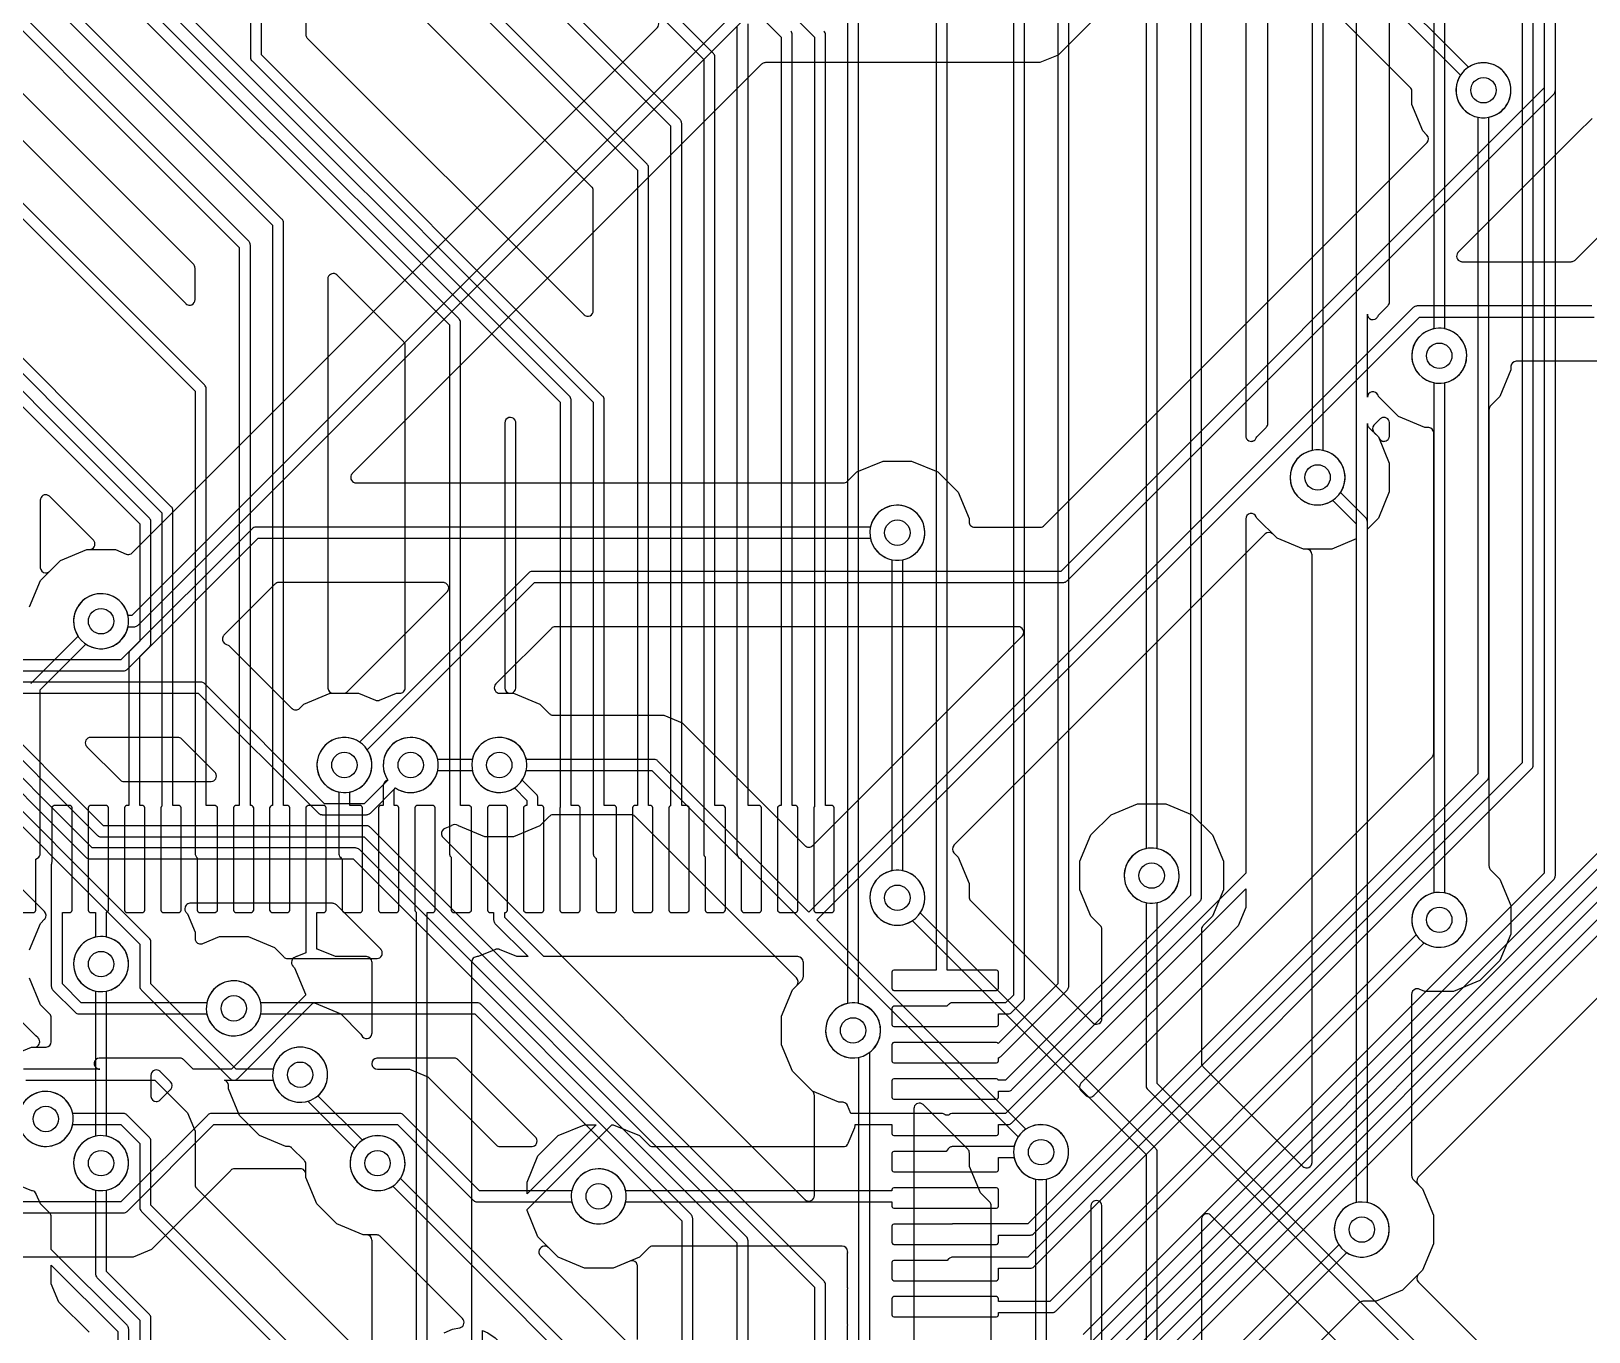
# Model space of a CAD drawing. Header units: millimetres. Extents: x 0 to 100, y 0 to 100.
# Drawn here: x 56.64 to 78.11, y 71.9 to 89.82 of the extents above; entities that cross this region are included whole.
import ezdxf

# ---------------------------------------------------------------- set-up
doc = ezdxf.new("R2010")
doc.units = ezdxf.units.MM

msp = doc.modelspace()

# ---------------------------------------------------------------- linework, layer by layer
at = {"layer": '16_copper'}
for points in [[(77.495, 95.098), (77.495, 89.033), (70.834, 82.372), (63.551, 82.372), (63.542, 82.371), (63.534, 82.37, 0.087654), (63.509, 82.36), (63.504, 82.355), (63.497, 82.35), (61.169, 80.022), (61.128, 80.045, 1), (60.792, 79.365), (60.838, 79.346, 0.09849), (60.985, 79.327), (61.034, 79.333, 0.532534), (61.276, 79.914), (63.582, 82.22), (70.866, 82.22), (70.874, 82.221), (70.883, 82.222, 0.087654), (70.907, 82.232), (70.913, 82.237), (70.92, 82.242), (77.625, 88.948), (77.631, 88.955), (77.636, 88.961, 0.087651), (77.646, 88.986), (77.647, 88.993), (77.648, 89.002), (77.648, 95.066)], [(72.499, 91.189), (70.797, 89.487), (70.545, 89.383), (66.762, 89.383), (66.754, 89.381), (66.745, 89.381, 0.087654), (66.721, 89.37), (66.715, 89.366), (66.708, 89.36), (61.069, 83.721), (61.068, 83.719), (61.065, 83.717, 0.54841), (61.103, 83.594), (61.111, 83.593), (61.118, 83.592, 0.01577), (61.123, 83.591), (67.837, 83.591), (67.846, 83.593), (67.854, 83.593, 0.087654), (67.879, 83.604), (67.884, 83.608), (67.891, 83.614), (68.02, 83.743), (68.384, 83.893), (68.776, 83.893), (69.14, 83.743), (69.417, 83.465), (69.568, 83.102), (69.568, 83.058, 0.414214), (69.644, 82.982), (70.55, 82.982), (70.559, 82.983), (70.567, 82.984, 0.087654), (70.592, 82.994), (70.597, 82.999), (70.604, 83.004), (75.877, 88.277), (75.881, 88.282, 0.392527), (75.877, 88.385), (75.82, 88.442), (75.669, 88.805), (75.669, 88.988), (75.668, 88.996), (75.668, 89.005, 0.087654), (75.657, 89.029), (75.652, 89.035), (75.647, 89.042), (73.891, 90.798)], [(35.662, 90.754), (40.964, 90.754), (51.305, 80.413), (51.312, 80.408), (51.318, 80.403, 0.087651), (51.343, 80.393), (51.35, 80.392), (51.359, 80.391), (55.899, 80.391), (57.553, 78.737), (57.56, 78.732), (57.567, 78.726, 0.087651), (57.591, 78.716), (57.599, 78.716), (57.607, 78.715), (61.233, 78.715), (67.437, 72.511), (67.437, 68.951)], [(56.619, 81.883), (56.77, 82.246), (57.048, 82.524), (57.411, 82.674), (57.804, 82.674), (57.954, 82.612), (57.955, 82.612), (57.957, 82.611, 0.218355), (58.02, 82.616), (58.029, 82.622), (58.035, 82.627, 0.007882), (58.037, 82.629), (65.27, 89.862), (65.272, 89.864), (65.274, 89.866, 0.54841), (65.237, 89.989), (65.228, 89.991), (65.221, 89.992, 0.01577), (65.216, 89.992), (46.346, 89.992)], [(66.393, 90.122), (58.033, 81.763), (57.978, 81.763), (57.966, 81.808, 1), (57.248, 81.565), (57.267, 81.519, 0.714263), (57.978, 81.61), (58.064, 81.61), (58.073, 81.611), (58.081, 81.612, 0.087654), (58.106, 81.622), (58.111, 81.627), (58.118, 81.633), (66.478, 89.992)], [(78.153, 88.613), (77.949, 88.409), (76.309, 86.769), (76.308, 86.767), (76.305, 86.765, 0.54841), (76.343, 86.642), (76.351, 86.641), (76.358, 86.64, 0.01577), (76.363, 86.639), (77.866, 86.639), (77.874, 86.641), (77.882, 86.641, 0.087654), (77.907, 86.652), (77.912, 86.656), (77.919, 86.662), (79.945, 88.687)], [(78.15, 86.03), (75.743, 86.03), (75.734, 86.029), (75.726, 86.028, 0.087654), (75.701, 86.018), (75.696, 86.013), (75.689, 86.007), (67.361, 77.679), (65.281, 79.759), (65.274, 79.764), (65.268, 79.77, 0.087651), (65.243, 79.78), (65.236, 79.78), (65.227, 79.781), (63.465, 79.781), (63.452, 79.827, 0.764884), (62.722, 79.781), (62.246, 79.781), (62.233, 79.827, 1), (61.516, 79.583), (61.534, 79.538), (61.558, 79.497), (61.233, 79.172), (60.687, 79.172), (59.033, 80.826), (59.026, 80.831), (59.019, 80.836, 0.087651), (58.995, 80.846), (58.987, 80.847), (58.979, 80.848), (53.829, 80.848)], [(70.637, 68.885), (70.637, 74), (70.683, 74.012, 1), (70.439, 74.73), (70.394, 74.711), (70.353, 74.688), (67.469, 77.572), (75.774, 85.877), (78.181, 85.877)], [(78.318, 85.268), (77.112, 85.268), (77.106, 85.267, 0.353397), (77.036, 85.202), (77.036, 85.197), (77.036, 85.197), (77.036, 85.197), (77.035, 85.192), (77.035, 85.148), (76.885, 84.784), (76.756, 84.655), (76.751, 84.648), (76.745, 84.642, 0.087651), (76.735, 84.617), (76.735, 84.61), (76.733, 84.601), (76.733, 78.314), (76.735, 78.306), (76.735, 78.297, 0.087654), (76.746, 78.273), (76.75, 78.267), (76.756, 78.26), (76.885, 78.131), (77.035, 77.768), (77.035, 77.375), (76.885, 77.012), (76.607, 76.734), (76.244, 76.584), (75.851, 76.584), (75.772, 76.617), (75.763, 76.619), (75.753, 76.622, 0.38347), (75.669, 76.565), (75.668, 76.557), (75.667, 76.546), (75.667, 74.047), (75.668, 74.039), (75.668, 74.03, 0.087654), (75.679, 74.006), (75.684, 74), (75.689, 73.993), (75.818, 73.864), (75.969, 73.501), (75.969, 73.108), (75.818, 72.745), (75.761, 72.688), (75.757, 72.683, 0.39257), (75.761, 72.58), (79.97, 68.371)], [(53.95, 81.001), (57.912, 81.001), (57.92, 81.002), (57.929, 81.002, 0.087654), (57.953, 81.013), (57.959, 81.018), (57.966, 81.023), (59.772, 82.829), (68.209, 82.829), (68.221, 82.784, 1), (68.939, 83.027), (68.92, 83.073, 0.714263), (68.209, 82.982), (59.741, 82.982), (59.732, 82.981), (59.724, 82.98, 0.087654), (59.699, 82.97), (59.694, 82.965), (59.687, 82.959), (57.88, 81.153), (53.981, 81.153)], [(53.797, 80.696), (58.947, 80.696), (60.601, 79.042), (60.608, 79.037), (60.615, 79.031, 0.087651), (60.639, 79.021), (60.647, 79.021), (60.655, 79.019), (61.265, 79.019), (61.273, 79.021), (61.282, 79.021, 0.087654), (61.306, 79.032), (61.312, 79.036), (61.319, 79.042), (61.666, 79.389), (61.707, 79.365, 0.491232), (62.246, 79.629), (62.722, 79.629), (62.735, 79.583, 0.764884), (63.465, 79.629), (65.196, 79.629), (70.245, 74.58), (70.221, 74.539, 0.491232), (70.485, 74), (70.485, 68.916)], [(67.589, 68.951), (67.589, 72.542), (67.588, 72.551), (67.588, 72.559, 0.087654), (67.577, 72.584), (67.572, 72.589), (67.567, 72.596), (61.319, 78.845), (61.312, 78.85), (61.305, 78.855, 0.087651), (61.281, 78.865), (61.273, 78.866), (61.265, 78.867), (57.639, 78.867), (55.985, 80.521)], [(55.747, 80.086), (57.401, 78.432), (57.408, 78.427), (57.414, 78.422, 0.087651), (57.439, 78.412), (57.446, 78.411), (57.455, 78.41), (61.081, 78.41), (66.37, 73.12), (66.37, 67.58)], [(66.523, 67.58), (66.523, 73.152), (66.521, 73.16), (66.521, 73.169, 0.087654), (66.51, 73.193), (66.506, 73.199), (66.5, 73.206), (61.166, 78.54), (61.159, 78.545), (61.153, 78.55, 0.087651), (61.128, 78.56), (61.121, 78.561), (61.112, 78.562), (57.486, 78.562), (55.832, 80.216)], [(55.594, 79.781), (58.141, 77.235), (58.141, 76.657), (58.142, 76.649), (58.142, 76.64, 0.087654), (58.153, 76.616), (58.158, 76.61), (58.163, 76.603), (59.382, 75.384), (59.389, 75.379), (59.395, 75.374, 0.087651), (59.42, 75.364), (59.427, 75.363), (59.436, 75.362), (59.979, 75.362), (59.992, 75.316, 0.339454), (60.375, 75.06), (60.424, 75.066, 1), (60.276, 75.81), (60.229, 75.797, 0.2663), (59.979, 75.514), (59.468, 75.514), (58.293, 76.689), (58.293, 77.267), (58.292, 77.275), (58.291, 77.284, 0.087654), (58.281, 77.308), (58.276, 77.314), (58.271, 77.321), (55.68, 79.911)], [(56.619, 77.158), (56.77, 77.522), (56.827, 77.579), (56.831, 77.583, 0.39257), (56.827, 77.687), (55.364, 79.149)], [(56.286, 75.666), (56.649, 75.816), (56.845, 75.816), (56.851, 75.817, 0.392588), (56.921, 75.892), (56.921, 76.219), (56.92, 76.228), (56.92, 76.236, 0.087654), (56.909, 76.261), (56.904, 76.266), (56.899, 76.273), (56.77, 76.402), (56.619, 76.766)], [(68.199, 68.275), (68.199, 75.746), (68.22, 75.763, 1), (67.721, 76.333), (67.685, 76.297, 0.716589), (68.044, 75.676), (68.047, 75.676), (68.047, 68.307)], [(69.875, 69.2), (69.875, 73.628), (69.874, 73.637), (69.874, 73.645, 0.087654), (69.863, 73.67), (69.858, 73.675), (69.853, 73.682), (69.724, 73.812), (69.573, 74.175), (69.573, 74.358), (69.572, 74.366), (69.572, 74.374, 0.087654), (69.561, 74.399), (69.556, 74.404), (69.551, 74.411), (68.939, 75.024), (68.936, 75.026), (68.935, 75.028, 0.54841), (68.811, 74.991), (68.81, 74.982), (68.809, 74.975, 0.01577), (68.809, 74.97), (68.809, 68.286)], [(53.676, 73.533), (57.912, 73.533), (57.92, 73.534), (57.929, 73.535, 0.087654), (57.953, 73.545), (57.959, 73.55), (57.966, 73.555), (59.163, 74.752), (61.69, 74.752), (62.735, 73.708), (62.742, 73.703), (62.748, 73.697, 0.087651), (62.773, 73.687), (62.78, 73.687), (62.789, 73.685), (64.094, 73.685), (64.106, 73.64, 1), (64.824, 73.883), (64.805, 73.929, 0.714263), (64.094, 73.838), (62.82, 73.838), (61.776, 74.882), (61.769, 74.887), (61.763, 74.893, 0.087651), (61.738, 74.903), (61.731, 74.903), (61.722, 74.905), (59.131, 74.905), (59.123, 74.903), (59.114, 74.903, 0.087654), (59.09, 74.892), (59.084, 74.888), (59.077, 74.882), (57.88, 73.685), (53.645, 73.685)], [(65.433, 70.31), (61.734, 74.01), (61.757, 74.051, 1), (61.077, 74.386), (61.058, 74.341, 0.714262), (61.626, 73.902), (65.303, 70.225)], [(62.337, 71.883), (62.452, 71.931), (62.548, 71.95), (62.554, 71.952), (62.56, 71.954, 0.544696), (62.587, 72.079), (61.457, 73.209), (61.451, 73.214), (61.444, 73.219, 0.087651), (61.42, 73.229), (61.412, 73.23), (61.404, 73.231), (61.221, 73.231), (60.858, 73.381), (60.58, 73.659), (60.429, 74.022), (60.429, 74.066, 0.414214), (60.353, 74.143), (59.447, 74.143), (59.438, 74.141), (59.43, 74.141, 0.087654), (59.406, 74.13), (59.4, 74.126), (59.393, 74.12), (58.3, 73.028), (58.048, 72.923), (56.233, 72.923)], [(71.399, 68.104), (71.399, 73.628), (71.399, 73.631), (71.399, 73.634, 0.548379), (71.286, 73.695), (71.279, 73.69), (71.273, 73.686, 0.015772), (71.269, 73.682), (71.269, 73.682, 0.144304), (71.249, 73.645), (71.248, 73.637), (71.247, 73.628), (71.247, 68.748)], [(64.999, 71.791), (64.999, 72.799), (64.997, 72.809), (64.996, 72.819, 0.383484), (64.911, 72.875), (64.904, 72.872), (64.893, 72.87), (64.662, 72.774), (64.269, 72.774), (63.906, 72.924), (63.776, 73.053), (63.77, 73.059), (63.763, 73.064, 0.087651), (63.739, 73.074), (63.731, 73.075, 0.594928), (63.648, 72.962), (63.653, 72.955), (63.657, 72.949, 0.014521), (63.66, 72.946), (64.869, 71.737)]]:
    msp.add_lwpolyline(points, format="xyb", dxfattribs=at)
for points in [[(76.731, 88.63, 1), (76.583, 89.373), (76.535, 89.36, 0.063998), (76.449, 89.318), (74.095, 91.672), (74.295, 91.871), (74.295, 92.496), (73.853, 92.938), (73.228, 92.938), (72.787, 92.496), (72.787, 91.871), (73.228, 91.43), (73.853, 91.43), (73.987, 91.564), (76.341, 89.21), (76.317, 89.169, 0.577348), (76.682, 88.623)], [(76.122, 77.2, 0.818106), (76.124, 77.943), (76.124, 84.973), (76.169, 84.985, 1), (75.926, 85.703), (75.88, 85.684, 0.714263), (75.971, 84.973), (75.971, 77.943), (75.926, 77.93, 0.876976), (76.072, 77.193)], [(75.29, 84.165), (75.297, 84.165, 0.246274), (75.354, 84.207), (75.356, 84.213), (75.359, 84.22, 0.051992), (75.362, 84.24), (75.362, 84.419), (75.361, 84.422), (75.362, 84.424, 0.54841), (75.248, 84.485), (75.241, 84.48), (75.235, 84.476, 0.015772), (75.232, 84.473), (75.151, 84.392), (75.148, 84.388, 0.392527), (75.151, 84.284), (75.209, 84.227), (75.215, 84.211, 0.147983), (75.254, 84.171), (75.258, 84.17), (75.262, 84.168, 0.071782), (75.283, 84.164)], [(75.055, 72.933, 0.818106), (75.057, 73.676), (75.057, 83.058), (75.056, 83.066), (75.055, 83.075, 0.087654), (75.045, 83.099), (75.04, 83.105), (75.035, 83.112), (74.688, 83.459), (74.711, 83.5, 1), (74.031, 83.835), (74.012, 83.789, 0.714262), (74.58, 83.351), (74.905, 83.026), (74.905, 73.676), (74.859, 73.663, 0.876976), (75.006, 72.926)], [(74.227, 74.154), (74.23, 74.154, 0.294754), (74.292, 74.209), (74.293, 74.218), (74.295, 74.225, 0.01577), (74.295, 74.23), (74.295, 82.604), (74.294, 82.609, 0.353397), (74.229, 82.679), (74.224, 82.679), (74.219, 82.68), (74.175, 82.68), (73.812, 82.83), (73.754, 82.888), (73.75, 82.891, 0.39257), (73.647, 82.888), (69.36, 78.601), (69.357, 78.596, 0.392527), (69.36, 78.493), (69.417, 78.436), (69.568, 78.073), (69.568, 77.89), (69.569, 77.882), (69.57, 77.873, 0.087654), (69.58, 77.849), (69.585, 77.843), (69.59, 77.836), (71.269, 76.157), (71.272, 76.155), (71.273, 76.153, 0.54841), (71.397, 76.19), (71.398, 76.199), (71.399, 76.206, 0.01577), (71.399, 76.211), (71.399, 77.438), (71.398, 77.447), (71.398, 77.455, 0.087654), (71.387, 77.48), (71.382, 77.485), (71.377, 77.492), (71.248, 77.622), (71.097, 77.985), (71.097, 78.378), (71.248, 78.741), (71.526, 79.019), (71.889, 79.169), (72.282, 79.169), (72.645, 79.019), (72.923, 78.741), (73.073, 78.378), (73.073, 77.985), (72.923, 77.622), (72.793, 77.492), (72.788, 77.486), (72.783, 77.479, 0.087651), (72.773, 77.455), (72.772, 77.447), (72.771, 77.438), (72.771, 75.601), (72.772, 75.593), (72.773, 75.584, 0.087654), (72.783, 75.56), (72.788, 75.554), (72.793, 75.547), (74.165, 74.176), (74.167, 74.174), (74.169, 74.172, 0.198911), (74.224, 74.154)], [(60.29, 80.464, 0.197377), (60.343, 80.485), (60.4, 80.543), (60.764, 80.693), (60.946, 80.693), (60.955, 80.694), (60.963, 80.695, 0.087654), (60.988, 80.705), (60.993, 80.71), (61, 80.715), (62.375, 82.09), (62.376, 82.092), (62.379, 82.094, 0.54841), (62.341, 82.217), (62.333, 82.218), (62.326, 82.22, 0.01577), (62.321, 82.22), (60.056, 82.22), (60.048, 82.219), (60.04, 82.218, 0.087654), (60.015, 82.208), (60.01, 82.203), (60.003, 82.197), (59.3, 81.495), (59.294, 81.487), (59.288, 81.48, 0.383473), (59.309, 81.38), (59.316, 81.376), (59.325, 81.371), (59.367, 81.353), (60.235, 80.485), (60.24, 80.482, 0.16336), (60.284, 80.463)], [(67.361, 78.574, 0.197431), (67.415, 78.595), (70.299, 81.48), (70.301, 81.482), (70.303, 81.484, 0.54841), (70.266, 81.607), (70.258, 81.609), (70.25, 81.61, 0.01577), (70.246, 81.61), (63.866, 81.61), (63.858, 81.609), (63.85, 81.608, 0.087654), (63.825, 81.598), (63.82, 81.593), (63.813, 81.588), (63.048, 80.823), (63.046, 80.821), (63.044, 80.819, 0.54841), (63.081, 80.696), (63.09, 80.695), (63.097, 80.693, 0.01577), (63.102, 80.693), (63.29, 80.693), (63.653, 80.543), (63.782, 80.413), (63.789, 80.408), (63.796, 80.403, 0.087651), (63.82, 80.393), (63.828, 80.392), (63.836, 80.391), (65.364, 80.391), (65.616, 80.287), (65.819, 80.083), (67.307, 78.595), (67.311, 78.592, 0.163397), (67.356, 78.573)], [(59.123, 79.477), (59.126, 79.477, 0.54841), (59.187, 79.59), (59.182, 79.597), (59.178, 79.603, 0.015772), (59.174, 79.607), (58.717, 80.064), (58.71, 80.069), (58.704, 80.074, 0.087651), (58.679, 80.084), (58.672, 80.085), (58.663, 80.086), (57.466, 80.086), (57.463, 80.086), (57.46, 80.086, 0.54841), (57.399, 79.973), (57.404, 79.966), (57.408, 79.96, 0.015772), (57.412, 79.956), (57.869, 79.499), (57.876, 79.494), (57.882, 79.488, 0.087651), (57.907, 79.478), (57.914, 79.478), (57.923, 79.477), (59.12, 79.477)], [(67.369, 73.697), (67.372, 73.697, 0.294754), (67.434, 73.752), (67.435, 73.76), (67.437, 73.768, 0.01577), (67.437, 73.772), (67.437, 75.152), (67.436, 75.161), (67.435, 75.169, 0.087654), (67.425, 75.194), (67.42, 75.199), (67.415, 75.206), (67.133, 75.488), (66.983, 75.851), (66.983, 76.244), (67.133, 76.607), (67.19, 76.664), (67.194, 76.669, 0.39257), (67.19, 76.772), (66.983, 76.979), (64.965, 78.997), (64.959, 79.002), (64.952, 79.008, 0.087651), (64.928, 79.018), (64.92, 79.018), (64.912, 79.019), (63.836, 79.019), (63.828, 79.018), (63.819, 79.018, 0.087654), (63.795, 79.007), (63.789, 79.002), (63.782, 78.997), (63.653, 78.868), (63.29, 78.717), (62.897, 78.717), (62.532, 78.869), (62.529, 78.871, 0.303025), (62.438, 78.871), (62.436, 78.869), (62.344, 78.831), (62.336, 78.826), (62.327, 78.821, 0.383466), (62.308, 78.721), (62.313, 78.715), (62.319, 78.706), (67.307, 73.719), (67.309, 73.717), (67.311, 73.715, 0.198911), (67.366, 73.696)], [(80.084, 66.989, 1), (79.936, 67.733), (79.888, 67.72, 0.063998), (79.801, 67.677), (72.161, 75.317), (72.161, 77.81), (72.207, 77.822, 1), (71.963, 78.54), (71.918, 78.521, 0.714263), (72.009, 77.81), (72.009, 75.286), (72.01, 75.277), (72.011, 75.269, 0.087654), (72.021, 75.244), (72.026, 75.239), (72.031, 75.232), (79.694, 67.569), (79.67, 67.528, 0.577348), (80.035, 66.983)], [(72.159, 66.989, 0.818106), (72.161, 67.732), (72.161, 74.371), (72.16, 74.38), (72.16, 74.388, 0.087654), (72.149, 74.413), (72.144, 74.418), (72.139, 74.425), (68.896, 77.668), (68.92, 77.709, 1), (68.24, 78.044), (68.221, 77.998, 0.714262), (68.789, 77.56), (72.009, 74.34), (72.009, 67.732), (71.963, 67.72, 0.876976), (72.11, 66.983)], [(61.409, 77.039), (61.412, 77.038, 0.54841), (61.473, 77.152), (61.468, 77.159), (61.464, 77.165, 0.015772), (61.46, 77.168), (60.851, 77.778), (60.844, 77.783), (60.837, 77.788, 0.087651), (60.813, 77.798), (60.805, 77.799), (60.797, 77.8), (58.837, 77.8), (58.834, 77.8), (58.832, 77.8, 0.436195), (58.762, 77.713), (58.763, 77.71), (58.763, 77.707, 0.053167), (58.771, 77.687), (58.776, 77.68), (58.78, 77.674, 0.012766), (58.783, 77.67), (58.798, 77.655), (58.903, 77.403), (58.903, 77.315), (58.904, 77.305), (58.905, 77.295, 0.383484), (58.99, 77.239), (58.998, 77.242), (59.008, 77.244), (59.24, 77.34), (59.632, 77.34), (59.996, 77.19), (60.125, 77.061), (60.132, 77.055), (60.138, 77.05, 0.087651), (60.163, 77.04), (60.17, 77.039), (60.179, 77.038), (61.406, 77.038)], [(57.681, 73.847, 0.818106), (57.683, 74.59), (57.683, 76.591), (57.729, 76.603, 1), (57.485, 77.321), (57.44, 77.302, 0.714263), (57.531, 76.591), (57.531, 74.59), (57.485, 74.578, 0.876976), (57.632, 73.841)], [(65.758, 61.35, 0.818106), (65.761, 62.093), (65.761, 73.457), (65.759, 73.465), (65.759, 73.474, 0.087654), (65.748, 73.498), (65.744, 73.504), (65.738, 73.511), (62.843, 76.406), (62.836, 76.411), (62.829, 76.417, 0.087651), (62.805, 76.427), (62.797, 76.427), (62.789, 76.429), (59.807, 76.429), (59.795, 76.474, 1), (59.077, 76.231), (59.096, 76.185, 0.714263), (59.807, 76.276), (62.757, 76.276), (65.608, 73.425), (65.608, 62.093), (65.563, 62.081, 0.876976), (65.709, 61.344)], [(63.543, 74.448), (63.546, 74.448, 0.54841), (63.606, 74.561), (63.601, 74.568), (63.597, 74.574, 0.015772), (63.594, 74.577), (62.527, 75.644), (62.52, 75.649), (62.514, 75.655, 0.087651), (62.489, 75.665), (62.482, 75.665), (62.473, 75.667), (61.414, 75.667), (61.409, 75.666, 0.392577), (61.338, 75.59), (61.338, 75.59, 0.037269), (61.339, 75.579), (61.339, 75.579, 0.371202), (61.414, 75.514), (61.858, 75.514), (62.11, 75.41), (63.051, 74.47), (63.057, 74.465), (63.064, 74.459, 0.087651), (63.088, 74.449), (63.096, 74.449), (63.104, 74.447), (63.54, 74.447)], [(58.372, 75.069), (58.381, 75.069, 0.090532), (58.406, 75.078), (58.413, 75.083), (58.42, 75.087, 0.015772), (58.423, 75.09), (58.565, 75.232), (58.568, 75.236, 0.39257), (58.565, 75.339), (58.423, 75.481), (58.421, 75.483), (58.419, 75.485, 0.54841), (58.296, 75.448), (58.295, 75.439), (58.293, 75.432, 0.015781), (58.293, 75.427), (58.293, 75.144), (58.293, 75.141), (58.293, 75.138, 0.374468), (58.364, 75.068)], [(49.756, 74.457, 0.301666), (50.054, 74.752), (56.474, 74.752), (56.486, 74.707, 1), (57.204, 74.95), (57.185, 74.996, 0.714263), (56.474, 74.905), (50.054, 74.905), (50.041, 74.95, 1), (49.324, 74.707), (49.342, 74.661, 0.303347), (49.707, 74.45)], [(78.783, 67.437), (78.786, 67.437, 0.54841), (78.846, 67.55), (78.841, 67.557), (78.837, 67.564, 0.015772), (78.834, 67.567), (72.901, 73.5), (72.899, 73.502), (72.897, 73.504, 0.54841), (72.774, 73.467), (72.773, 73.458), (72.771, 73.451, 0.01577), (72.771, 73.446), (72.771, 68.104), (72.772, 68.095), (72.773, 68.087, 0.087654), (72.783, 68.062), (72.788, 68.057), (72.793, 68.05), (72.923, 67.92), (73.073, 67.557), (73.073, 67.513, 0.414214), (73.149, 67.437), (78.78, 67.437)]]:
    msp.add_lwpolyline(points, format="xyb", close=True, dxfattribs=at)
at = {"layer": '1_copper'}
for points in [[(52.762, 95.631), (71.444, 95.631), (72.009, 95.066), (72.009, 78.552), (71.963, 78.54, 1), (72.207, 77.822), (72.253, 77.841, 0.714263), (72.161, 78.552), (72.161, 95.098), (72.16, 95.106), (72.16, 95.114, 0.087654), (72.149, 95.139), (72.144, 95.145), (72.139, 95.151), (71.529, 95.761), (71.523, 95.766), (71.516, 95.772, 0.087651), (71.492, 95.782), (71.484, 95.782), (71.476, 95.783), (52.73, 95.783)], [(78.308, 95.478), (77.867, 95.036), (77.867, 94.411), (78.008, 94.27), (77.518, 93.78), (77.513, 93.773), (77.507, 93.767, 0.087651), (77.497, 93.742), (77.497, 93.735), (77.495, 93.726), (77.495, 78.213), (71.139, 71.857)], [(74.905, 95.098), (74.905, 82.819), (74.568, 82.68), (74.175, 82.68), (73.812, 82.83), (73.534, 83.108), (73.527, 83.124, 0.820701), (73.381, 83.095), (73.381, 78.213), (70.072, 74.905), (69.342, 74.905), (69.336, 74.904), (69.33, 74.904, 0.122767), (69.297, 74.889), (69.292, 74.886), (69.285, 74.88), (69.245, 74.88), (69.244, 74.881), (69.242, 74.883, 0.144305), (69.204, 74.903), (69.197, 74.904), (69.19, 74.905), (67.938, 74.905), (67.893, 75.013), (67.892, 75.014), (67.892, 75.016, 0.21835), (67.843, 75.057), (67.833, 75.058), (67.825, 75.06), (67.824, 75.06), (67.823, 75.06), (67.774, 75.06), (67.411, 75.21), (67.133, 75.488), (66.983, 75.851), (66.983, 76.244), (67.133, 76.607), (67.262, 76.736), (67.267, 76.743), (67.273, 76.75, 0.087651), (67.283, 76.774), (67.283, 76.782), (67.285, 76.79), (67.285, 76.989), (67.284, 76.995, 0.392588), (67.208, 77.065), (66.829, 77.065), (66.828, 77.066), (66.82, 77.065), (66.819, 77.065), (66.818, 77.065), (66.817, 77.065), (66.811, 77.066), (66.81, 77.065), (66.329, 77.065), (66.328, 77.066), (66.32, 77.065), (66.319, 77.065), (66.318, 77.065), (66.317, 77.065), (66.311, 77.066), (66.31, 77.065), (65.829, 77.065), (65.828, 77.066), (65.82, 77.065), (65.819, 77.065), (65.818, 77.065), (65.817, 77.065), (65.811, 77.066), (65.81, 77.065), (65.329, 77.065), (65.328, 77.066), (65.32, 77.065), (65.319, 77.065), (65.318, 77.065), (65.317, 77.065), (65.311, 77.066), (65.31, 77.065), (64.829, 77.065), (64.828, 77.066), (64.82, 77.065), (64.819, 77.065), (64.818, 77.065), (64.817, 77.065), (64.811, 77.066), (64.81, 77.065), (64.329, 77.065), (64.328, 77.066), (64.32, 77.065), (64.319, 77.065), (64.318, 77.065), (64.317, 77.065), (64.311, 77.066), (64.31, 77.065), (63.829, 77.065), (63.828, 77.066), (63.82, 77.065), (63.819, 77.065), (63.818, 77.065), (63.817, 77.065), (63.811, 77.066), (63.81, 77.065), (63.708, 77.065), (63.17, 77.603), (63.17, 77.675), (63.182, 77.675), (63.195, 77.68), (63.205, 77.69), (63.21, 77.703), (63.21, 79.117), (63.205, 79.13), (63.195, 79.14), (63.182, 79.145), (62.958, 79.145), (62.945, 79.14), (62.935, 79.13), (62.93, 79.117), (62.93, 77.703), (62.935, 77.69), (62.945, 77.68), (62.958, 77.675), (63.017, 77.675), (63.017, 77.572), (63.019, 77.563), (63.019, 77.555, 0.087654), (63.03, 77.53), (63.034, 77.525), (63.04, 77.518), (63.492, 77.065), (63.337, 77.065), (63.099, 77.164), (63.091, 77.166), (63.083, 77.169, 0.087652), (63.056, 77.168), (63.049, 77.166), (63.041, 77.164), (62.803, 77.065), (62.789, 77.065, 0.414214), (62.713, 76.989), (62.713, 72.015), (62.713, 72.015), (62.713, 71.694)], [(71.225, 71.727), (77.625, 78.127), (77.631, 78.134), (77.636, 78.141, 0.087651), (77.646, 78.165), (77.647, 78.173), (77.648, 78.181), (77.648, 93.694), (78.116, 94.162)], [(59.665, 93.574), (59.665, 89.459), (59.666, 89.45), (59.666, 89.442, 0.087654), (59.677, 89.417), (59.682, 89.412), (59.687, 89.405), (64.389, 84.703), (64.389, 78.486), (64.39, 78.482), (64.389, 78.479, 0.144308), (64.405, 78.439), (64.411, 78.433), (64.415, 78.428, 0.02087), (64.42, 78.424), (64.43, 78.417), (64.43, 77.703), (64.435, 77.69), (64.445, 77.68), (64.458, 77.675), (64.682, 77.675), (64.695, 77.68), (64.705, 77.69), (64.71, 77.703), (64.71, 79.117), (64.705, 79.13), (64.695, 79.14), (64.682, 79.145), (64.541, 79.145), (64.541, 84.734), (64.54, 84.743), (64.54, 84.751, 0.087654), (64.529, 84.776), (64.524, 84.781), (64.519, 84.788), (59.817, 89.49), (59.817, 93.542)], [(77.191, 93.542), (77.191, 79.737), (70.377, 72.923), (69.342, 72.923), (69.333, 72.922), (69.323, 72.921, 0.0814), (69.301, 72.911), (69.295, 72.906), (69.287, 72.9), (69.268, 72.88), (68.533, 72.88), (68.52, 72.875), (68.51, 72.865), (68.505, 72.852), (68.505, 72.628), (68.51, 72.615), (68.52, 72.605), (68.533, 72.6), (69.947, 72.6), (69.96, 72.605), (69.97, 72.615), (69.975, 72.628), (69.975, 72.771), (70.409, 72.771), (70.417, 72.772), (70.426, 72.773, 0.087654), (70.45, 72.783), (70.456, 72.788), (70.463, 72.793), (77.321, 79.651), (77.326, 79.658), (77.331, 79.665, 0.087651), (77.341, 79.689), (77.342, 79.697), (77.343, 79.705), (77.343, 93.574)], [(54.658, 91.691), (59.512, 86.836), (59.512, 79.145), (59.458, 79.145), (59.445, 79.14), (59.435, 79.13), (59.43, 79.117), (59.43, 77.703), (59.435, 77.69), (59.445, 77.68), (59.458, 77.675), (59.682, 77.675), (59.695, 77.68), (59.705, 77.69), (59.71, 77.703), (59.71, 79.117), (59.705, 79.13), (59.695, 79.14), (59.682, 79.145), (59.665, 79.145), (59.665, 86.868), (59.663, 86.876), (59.663, 86.885, 0.087654), (59.652, 86.909), (59.648, 86.915), (59.642, 86.922), (54.788, 91.776)], [(61.313, 91.589), (64.999, 87.903), (64.999, 79.145), (64.958, 79.145), (64.945, 79.14), (64.935, 79.13), (64.93, 79.117), (64.93, 77.703), (64.935, 77.69), (64.945, 77.68), (64.958, 77.675), (65.182, 77.675), (65.195, 77.68), (65.205, 77.69), (65.21, 77.703), (65.21, 79.117), (65.205, 79.13), (65.195, 79.14), (65.182, 79.145), (65.151, 79.145), (65.151, 87.935), (65.15, 87.943), (65.149, 87.952, 0.087654), (65.139, 87.976), (65.134, 87.982), (65.129, 87.989), (61.42, 91.697)], [(62.278, 91.691), (65.456, 88.513), (65.456, 79.144), (65.445, 79.14), (65.435, 79.13), (65.43, 79.117), (65.43, 77.703), (65.435, 77.69), (65.445, 77.68), (65.458, 77.675), (65.682, 77.675), (65.695, 77.68), (65.705, 77.69), (65.71, 77.703), (65.71, 79.117), (65.705, 79.13), (65.695, 79.14), (65.682, 79.145), (65.608, 79.145), (65.608, 88.544), (65.607, 88.553), (65.606, 88.561, 0.087654), (65.596, 88.586), (65.591, 88.591), (65.586, 88.598), (62.408, 91.776)], [(63.802, 91.538), (65.913, 89.427), (65.913, 78.486), (65.914, 78.476), (65.915, 78.467, 0.079951), (65.925, 78.445), (65.93, 78.439), (65.93, 77.703), (65.935, 77.69), (65.945, 77.68), (65.958, 77.675), (66.182, 77.675), (66.195, 77.68), (66.205, 77.69), (66.21, 77.703), (66.21, 79.117), (66.205, 79.13), (66.195, 79.14), (66.182, 79.145), (66.065, 79.145), (66.065, 89.459), (66.064, 89.467), (66.064, 89.476, 0.087654), (66.053, 89.5), (66.048, 89.506), (66.043, 89.513), (63.91, 91.646)], [(72.619, 91.561), (72.619, 77.908), (70.072, 75.362), (69.971, 75.362), (69.97, 75.365), (69.96, 75.375), (69.947, 75.38), (68.533, 75.38), (68.52, 75.375), (68.51, 75.365), (68.505, 75.352), (68.505, 75.128), (68.51, 75.115), (68.52, 75.105), (68.533, 75.1), (69.947, 75.1), (69.96, 75.105), (69.97, 75.115), (69.975, 75.128), (69.975, 75.209), (70.104, 75.209), (70.112, 75.211), (70.121, 75.211, 0.087654), (70.145, 75.222), (70.151, 75.226), (70.158, 75.232), (72.749, 77.823), (72.754, 77.829), (72.759, 77.836, 0.087651), (72.769, 77.86), (72.77, 77.868), (72.771, 77.876), (72.771, 91.592)], [(74.295, 91.592), (74.295, 84.039), (74.249, 84.026, 0.876976), (74.396, 83.289), (74.445, 83.296, 0.818106), (74.447, 84.039), (74.447, 91.561)], [(55.725, 91.386), (59.969, 87.141), (59.969, 79.145), (59.958, 79.145), (59.945, 79.14), (59.935, 79.13), (59.93, 79.117), (59.93, 77.703), (59.935, 77.69), (59.945, 77.68), (59.958, 77.675), (60.182, 77.675), (60.195, 77.68), (60.205, 77.69), (60.21, 77.703), (60.21, 79.117), (60.205, 79.13), (60.195, 79.14), (60.182, 79.145), (60.122, 79.145), (60.122, 87.173), (60.121, 87.181), (60.12, 87.19, 0.087654), (60.11, 87.214), (60.105, 87.22), (60.099, 87.227), (55.897, 91.43)], [(70.18, 91.408), (70.18, 76.536), (70.072, 76.429), (69.342, 76.429), (69.332, 76.427), (69.322, 76.426, 0.075462), (69.301, 76.416), (69.295, 76.412), (69.286, 76.404), (69.264, 76.38), (68.533, 76.38), (68.52, 76.375), (68.51, 76.365), (68.505, 76.352), (68.505, 76.128), (68.51, 76.115), (68.52, 76.105), (68.533, 76.1), (69.947, 76.1), (69.96, 76.105), (69.97, 76.115), (69.975, 76.128), (69.975, 76.276), (70.104, 76.276), (70.112, 76.277), (70.121, 76.278, 0.087654), (70.145, 76.288), (70.151, 76.293), (70.158, 76.299), (70.31, 76.451), (70.315, 76.458), (70.321, 76.464, 0.087651), (70.331, 76.489), (70.331, 76.496), (70.333, 76.505), (70.333, 91.44)], [(70.79, 91.43), (70.79, 76.689), (69.968, 75.867), (69.96, 75.875), (69.947, 75.88), (68.533, 75.88), (68.52, 75.875), (68.51, 75.865), (68.505, 75.852), (68.505, 75.628), (68.51, 75.615), (68.52, 75.605), (68.533, 75.6), (69.947, 75.6), (69.96, 75.605), (69.97, 75.615), (69.975, 75.628), (69.975, 75.671), (69.981, 75.673), (69.989, 75.676, 0.015774), (69.993, 75.679), (69.999, 75.684), (70.005, 75.689), (70.92, 76.603), (70.925, 76.61), (70.93, 76.617, 0.087651), (70.94, 76.641), (70.941, 76.649), (70.942, 76.657), (70.942, 91.43)], [(54.048, 90.787), (58.773, 86.063), (58.775, 86.061), (58.777, 86.059, 0.198911), (58.832, 86.041), (58.835, 86.041), (58.838, 86.041, 0.294754), (58.9, 86.096), (58.901, 86.105), (58.902, 86.112, 0.01577), (58.903, 86.117), (58.903, 86.552), (58.901, 86.561), (58.901, 86.569, 0.087654), (58.89, 86.594), (58.886, 86.599), (58.88, 86.606), (54.28, 91.207)], [(57.249, 90.929), (62.408, 85.77), (62.408, 78.486), (62.409, 78.475), (62.411, 78.465, 0.07215), (62.42, 78.445), (62.421, 78.443), (62.43, 78.433), (62.43, 77.703), (62.435, 77.69), (62.445, 77.68), (62.458, 77.675), (62.682, 77.675), (62.695, 77.68), (62.705, 77.69), (62.71, 77.703), (62.71, 79.117), (62.705, 79.13), (62.695, 79.14), (62.682, 79.145), (62.56, 79.145), (62.56, 85.801), (62.559, 85.81), (62.558, 85.818, 0.087654), (62.548, 85.843), (62.543, 85.848), (62.538, 85.855), (57.379, 91.014)], [(67.895, 71.5), (67.895, 71.981), (67.896, 71.982), (67.895, 71.99), (67.895, 71.991), (67.895, 71.992), (67.895, 71.993), (67.896, 71.999), (67.895, 72), (67.895, 72.481), (67.896, 72.482), (67.895, 72.49), (67.895, 72.491), (67.895, 72.492), (67.895, 72.493), (67.896, 72.499), (67.895, 72.5), (67.895, 72.981), (67.896, 72.982), (67.895, 72.99), (67.895, 72.991), (67.895, 72.992), (67.895, 72.993), (67.896, 72.999), (67.895, 73), (67.895, 73), (67.895, 73.003), (67.895, 73.004), (67.895, 73.004), (67.895, 73.005, 0.392588), (67.819, 73.076), (65.208, 73.076), (65.199, 73.075), (65.191, 73.074, 0.087654), (65.167, 73.064), (65.161, 73.059), (65.154, 73.053), (65.025, 72.924), (64.662, 72.774), (64.269, 72.774), (63.906, 72.924), (63.628, 73.202), (63.477, 73.565), (63.477, 73.58), (64.646, 74.749), (64.662, 74.749), (65.025, 74.599), (65.154, 74.47), (65.161, 74.465), (65.167, 74.459, 0.087651), (65.192, 74.449), (65.199, 74.449), (65.208, 74.447), (67.834, 74.447), (67.835, 74.448), (67.837, 74.447, 0.218346), (67.894, 74.476), (67.899, 74.486), (67.903, 74.492, 0.00789), (67.904, 74.494), (67.994, 74.711), (67.996, 74.719), (67.999, 74.727, 0.071781), (67.999, 74.749), (67.998, 74.751), (67.998, 74.752), (68.505, 74.752), (68.505, 74.628), (68.51, 74.615), (68.52, 74.605), (68.533, 74.6), (69.947, 74.6), (69.96, 74.605), (69.97, 74.615), (69.975, 74.628), (69.975, 74.752), (70.104, 74.752), (70.112, 74.753), (70.121, 74.754, 0.087654), (70.145, 74.764), (70.151, 74.769), (70.158, 74.775), (73.381, 77.997), (73.381, 77.74), (73.276, 77.488), (73.073, 77.284), (71.113, 75.324), (71.109, 75.32, 0.39257), (71.113, 75.217), (71.178, 75.151), (71.183, 75.148, 0.39257), (71.286, 75.151), (75.949, 79.815), (75.954, 79.821), (75.96, 79.828, 0.087651), (75.97, 79.852), (75.97, 79.86), (75.971, 79.868), (75.971, 84.28), (75.971, 84.286, 0.353397), (75.906, 84.355), (75.901, 84.355), (75.895, 84.356), (75.851, 84.356), (75.488, 84.507), (75.21, 84.784), (75.204, 84.8, 0.820587), (75.057, 84.771), (75.057, 85.917), (75.058, 85.911), (75.058, 85.908), (75.058, 85.907, 0.046668), (75.063, 85.889), (75.065, 85.882), (75.067, 85.879), (75.069, 85.875, 0.35943), (75.161, 85.847), (75.165, 85.848), (75.171, 85.851), (75.177, 85.855, 0.111784), (75.204, 85.888), (75.21, 85.904), (75.339, 86.033), (75.345, 86.04), (75.35, 86.046, 0.087651), (75.36, 86.071), (75.361, 86.078), (75.362, 86.087), (75.362, 90.942)], [(60.427, 90.744), (60.427, 89.774), (60.428, 89.766), (60.428, 89.758, 0.087654), (60.439, 89.733), (60.444, 89.728), (60.449, 89.721), (64.259, 85.911), (64.261, 85.909), (64.263, 85.907, 0.198911), (64.318, 85.888), (64.321, 85.889), (64.324, 85.889, 0.294754), (64.386, 85.944), (64.387, 85.952), (64.389, 85.96, 0.01577), (64.389, 85.964), (64.389, 87.619), (64.388, 87.628), (64.387, 87.636, 0.087654), (64.377, 87.66), (64.372, 87.666), (64.367, 87.673), (61.242, 90.798)], [(65.935, 90.777), (66.98, 89.732), (66.98, 79.145), (66.958, 79.145), (66.945, 79.14), (66.935, 79.13), (66.93, 79.117), (66.93, 77.703), (66.935, 77.69), (66.945, 77.68), (66.958, 77.675), (67.182, 77.675), (67.195, 77.68), (67.205, 77.69), (67.21, 77.703), (67.21, 79.117), (67.205, 79.13), (67.195, 79.14), (67.182, 79.145), (67.132, 79.145), (67.132, 89.764), (67.131, 89.772), (67.13, 89.78, 0.087654), (67.12, 89.805), (67.115, 89.811), (67.11, 89.817)], [(73.381, 90.744), (73.381, 84.24), (73.381, 84.235), (73.381, 84.232), (73.382, 84.231, 0.046679), (73.387, 84.213), (73.389, 84.206), (73.391, 84.203), (73.393, 84.199, 0.266157), (73.46, 84.164), (73.464, 84.165), (73.468, 84.165, 0.058454), (73.485, 84.17), (73.489, 84.171), (73.495, 84.175), (73.501, 84.178, 0.111789), (73.527, 84.211), (73.534, 84.227), (73.663, 84.356), (73.668, 84.363), (73.674, 84.37, 0.087651), (73.684, 84.394), (73.684, 84.402), (73.685, 84.41), (73.685, 90.744)], [(53.286, 90.472), (58.903, 84.855), (58.903, 78.486), (58.903, 78.485), (58.903, 78.484, 0.14431), (58.916, 78.443), (58.924, 78.434), (58.929, 78.428, 0.003945), (58.93, 78.427), (58.93, 77.703), (58.935, 77.69), (58.945, 77.68), (58.958, 77.675), (59.182, 77.675), (59.195, 77.68), (59.205, 77.69), (59.21, 77.703), (59.21, 79.117), (59.205, 79.13), (59.195, 79.14), (59.182, 79.145), (59.055, 79.145), (59.055, 84.887), (59.054, 84.895), (59.053, 84.904, 0.087654), (59.043, 84.928), (59.038, 84.934), (59.033, 84.941), (53.416, 90.557)], [(58.315, 90.319), (63.932, 84.703), (63.932, 79.121), (63.93, 79.117), (63.93, 77.703), (63.935, 77.69), (63.945, 77.68), (63.958, 77.675), (64.182, 77.675), (64.195, 77.68), (64.205, 77.69), (64.21, 77.703), (64.21, 79.117), (64.205, 79.13), (64.195, 79.14), (64.182, 79.145), (64.084, 79.145), (64.084, 84.734), (64.083, 84.743), (64.082, 84.751, 0.087654), (64.072, 84.776), (64.067, 84.781), (64.062, 84.788), (58.445, 90.405)], [(66.85, 90.319), (67.437, 89.732), (67.437, 79.131), (67.435, 79.13), (67.43, 79.117), (67.43, 77.703), (67.435, 77.69), (67.445, 77.68), (67.458, 77.675), (67.682, 77.675), (67.695, 77.68), (67.705, 77.69), (67.71, 77.703), (67.71, 79.117), (67.705, 79.13), (67.695, 79.14), (67.682, 79.145), (67.589, 79.145), (67.589, 89.764), (67.588, 89.772), (67.588, 89.78, 0.087654), (67.577, 89.805), (67.572, 89.811), (67.567, 89.817)], [(66.37, 89.884), (66.37, 78.486), (66.371, 78.48), (66.371, 78.473, 0.215357), (66.406, 78.421), (66.43, 78.407), (66.43, 77.703), (66.435, 77.69), (66.445, 77.68), (66.458, 77.675), (66.682, 77.675), (66.695, 77.68), (66.705, 77.69), (66.71, 77.703), (66.71, 79.117), (66.705, 79.13), (66.695, 79.14), (66.682, 79.145), (66.523, 79.145), (66.523, 89.916)], [(52.067, 89.557), (58.445, 83.179), (58.445, 79.14), (58.445, 79.14), (58.435, 79.13), (58.43, 79.117), (58.43, 77.703), (58.435, 77.69), (58.445, 77.68), (58.458, 77.675), (58.682, 77.675), (58.695, 77.68), (58.705, 77.69), (58.71, 77.703), (58.71, 79.117), (58.705, 79.13), (58.695, 79.14), (58.682, 79.145), (58.598, 79.145), (58.598, 83.21), (58.597, 83.219), (58.596, 83.227, 0.087654), (58.586, 83.252), (58.581, 83.257), (58.575, 83.264), (52.197, 89.643)], [(51.762, 89.405), (58.141, 83.026), (58.141, 81.413), (58.011, 81.283), (58.005, 81.276), (58, 81.27, 0.087651), (57.99, 81.245), (57.989, 81.238), (57.988, 81.229), (57.988, 79.145), (57.958, 79.145), (57.945, 79.14), (57.935, 79.13), (57.93, 79.117), (57.93, 77.703), (57.935, 77.69), (57.945, 77.68), (57.958, 77.675), (58.182, 77.675), (58.195, 77.68), (58.205, 77.69), (58.21, 77.703), (58.21, 79.117), (58.205, 79.13), (58.195, 79.14), (58.182, 79.145), (58.141, 79.145), (58.141, 81.198), (58.271, 81.328), (58.276, 81.335), (58.281, 81.341, 0.087651), (58.291, 81.366), (58.292, 81.373), (58.293, 81.382), (58.293, 83.058), (58.292, 83.066), (58.291, 83.075, 0.087654), (58.281, 83.099), (58.276, 83.105), (58.271, 83.112), (51.892, 89.49)], [(56.458, 77.675), (56.682, 77.675), (56.695, 77.68), (56.705, 77.69), (56.71, 77.703), (56.71, 78.407), (56.733, 78.421, 0.259769), (56.769, 78.486), (56.769, 80.74), (57.399, 81.37), (57.44, 81.346, 1), (57.775, 82.026), (57.729, 82.045, 0.714262), (57.291, 81.478), (56.639, 80.826)], [(80.848, 80.194), (70.53, 69.875), (69.958, 69.875), (69.947, 69.88), (68.533, 69.88), (68.52, 69.875), (68.51, 69.865), (68.505, 69.852), (68.505, 69.628), (68.51, 69.615), (68.52, 69.605), (68.533, 69.6), (69.947, 69.6), (69.96, 69.605), (69.97, 69.615), (69.975, 69.628), (69.975, 69.723), (70.561, 69.723), (70.57, 69.724), (70.578, 69.725, 0.087654), (70.603, 69.735), (70.608, 69.74), (70.615, 69.745), (80.978, 80.109)], [(61.341, 71.639), (61.341, 73.155), (61.34, 73.16, 0.353467), (61.275, 73.23), (61.27, 73.23), (61.265, 73.231), (61.221, 73.231), (60.858, 73.381), (60.58, 73.659), (60.429, 74.022), (60.429, 74.205), (60.428, 74.214), (60.428, 74.222, 0.087654), (60.417, 74.246), (60.412, 74.252), (60.407, 74.259), (60.238, 74.428), (60.231, 74.433), (60.225, 74.438, 0.043697), (60.213, 74.444), (60.205, 74.447), (60.203, 74.448), (60.2, 74.448), (60.193, 74.449), (60.184, 74.45), (60.154, 74.45), (59.791, 74.601), (59.513, 74.878), (59.363, 75.242), (59.363, 75.288), (59.362, 75.294, 0.315153), (59.307, 75.362), (59.307, 75.362), (59.436, 75.362), (59.444, 75.363), (59.453, 75.364, 0.087654), (59.477, 75.374), (59.483, 75.379), (59.49, 75.384), (60.532, 76.426), (60.547, 76.426), (60.91, 76.275), (61.188, 75.998), (61.194, 75.982, 0.773318), (61.34, 76.002), (61.34, 76.003), (61.34, 76.005), (61.341, 76.011), (61.341, 76.989), (61.34, 76.995, 0.392588), (61.265, 77.065), (60.837, 77.065), (60.599, 77.164), (60.591, 77.166), (60.583, 77.169), (60.58, 77.169), (60.579, 77.169), (60.579, 77.675), (60.682, 77.675), (60.695, 77.68), (60.705, 77.69), (60.71, 77.703), (60.71, 79.117), (60.705, 79.13), (60.695, 79.14), (60.682, 79.145), (60.458, 79.145), (60.445, 79.14), (60.435, 79.13), (60.43, 79.117), (60.43, 78.356), (60.429, 78.354, 0.049542), (60.427, 78.339), (60.427, 78.334), (60.427, 77.117), (60.303, 77.065), (60.301, 77.065), (60.298, 77.065, 0.465503), (60.237, 76.952), (60.243, 76.945), (60.247, 76.939, 0.01369), (60.25, 76.935), (60.273, 76.912), (60.424, 76.549), (60.424, 76.534), (59.404, 75.514), (58.878, 75.514), (58.876, 75.515), (58.747, 75.644), (58.74, 75.649), (58.734, 75.655, 0.087651), (58.709, 75.665), (58.702, 75.665), (58.693, 75.667), (57.588, 75.667), (57.584, 75.666), (57.58, 75.666, 0.747713), (57.554, 75.522), (57.554, 75.522, 0.116361), (57.588, 75.514), (56.54, 75.514)], [(80.413, 78.681), (75.761, 74.029), (75.757, 74.024, 0.392527), (75.761, 73.921), (75.818, 73.864), (75.969, 73.501), (75.969, 73.108), (75.818, 72.745), (75.54, 72.467), (75.177, 72.317), (74.994, 72.317), (74.986, 72.315), (74.978, 72.315, 0.087654), (74.953, 72.304), (74.948, 72.3), (74.941, 72.294), (71.332, 68.686)], [(56.286, 75.666), (56.649, 75.816), (56.685, 75.816, 0.481329), (56.759, 75.909), (56.756, 75.917), (56.754, 75.925, 0.01353), (56.751, 75.93), (56.746, 75.937), (56.742, 75.943, 0.012247), (56.739, 75.946), (56.71, 75.975), (56.416, 76.269)], [(56.572, 75.362), (58.348, 75.362), (58.798, 74.912), (58.903, 74.66), (58.903, 73.925), (58.904, 73.916), (58.904, 73.908, 0.087654), (58.915, 73.883), (58.92, 73.878), (58.925, 73.871), (61.211, 71.585)], [(65.586, 66.348), (58.293, 73.641), (58.293, 74.524), (58.292, 74.532), (58.291, 74.54, 0.087654), (58.281, 74.565), (58.276, 74.571), (58.271, 74.577), (57.966, 74.882), (57.959, 74.887), (57.953, 74.893, 0.087651), (57.928, 74.903), (57.921, 74.903), (57.912, 74.905), (57.216, 74.905), (57.204, 74.95, 1), (56.486, 74.707)], [(56.505, 74.661, 0.714263), (57.216, 74.752), (57.88, 74.752), (58.141, 74.492), (58.141, 73.609), (58.142, 73.601), (58.142, 73.592, 0.087654), (58.153, 73.568), (58.158, 73.562), (58.163, 73.555), (65.456, 66.262)], [(57.988, 69.952), (57.988, 71.933), (57.987, 71.941), (57.986, 71.95, 0.087654), (57.976, 71.974), (57.971, 71.98), (57.966, 71.987), (56.921, 73.031), (56.921, 73.476), (56.92, 73.485), (56.92, 73.493, 0.087654), (56.909, 73.517), (56.904, 73.523), (56.899, 73.53), (56.77, 73.659), (56.714, 73.794), (56.713, 73.795), (56.713, 73.797, 0.199223), (56.664, 73.838), (56.654, 73.839), (56.651, 73.84), (56.286, 73.991)], [(70.463, 68.679), (74.772, 72.988), (74.813, 72.964, 1), (75.148, 73.644), (75.103, 73.663, 0.714262), (74.664, 73.096), (70.377, 68.809)]]:
    msp.add_lwpolyline(points, format="xyb", dxfattribs=at)
for points in [[(76.122, 84.972, 0.818106), (76.124, 85.715), (76.124, 91.43), (76.393, 91.43), (76.835, 91.871), (76.835, 92.496), (76.393, 92.938), (75.768, 92.938), (75.327, 92.496), (75.327, 91.871), (75.768, 91.43), (75.971, 91.43), (75.971, 85.715), (75.926, 85.703, 0.876976), (76.072, 84.966)], [(68.044, 75.676, 0.818106), (68.047, 76.419), (68.047, 90.221), (68.045, 90.229), (68.045, 90.238, 0.087654), (68.034, 90.262), (68.03, 90.268), (68.024, 90.275), (67.83, 90.469), (67.853, 90.51, 1), (67.173, 90.846), (67.154, 90.8, 0.714262), (67.722, 90.362), (67.894, 90.189), (67.894, 76.419), (67.849, 76.406, 0.876976), (67.995, 75.669)], [(69.96, 73.105), (69.97, 73.115), (69.975, 73.128), (69.975, 73.228), (70.409, 73.228), (70.417, 73.229), (70.426, 73.23, 0.087654), (70.45, 73.24), (70.456, 73.245), (70.463, 73.251), (76.711, 79.499), (76.716, 79.506), (76.722, 79.512, 0.087651), (76.732, 79.537), (76.732, 79.544), (76.733, 79.553), (76.733, 88.63), (76.779, 88.643, 1), (76.535, 89.36), (76.49, 89.342, 0.714263), (76.581, 88.63), (76.581, 79.584), (70.377, 73.381), (69.342, 73.381), (69.342, 73.381), (69.342, 73.381), (69.338, 73.38), (68.533, 73.38), (68.52, 73.375), (68.51, 73.365), (68.505, 73.352), (68.505, 73.128), (68.51, 73.115), (68.52, 73.105), (68.533, 73.1), (69.947, 73.1)], [(61.418, 80.592), (61.426, 80.592, 0.015772), (61.431, 80.593), (61.438, 80.595), (61.446, 80.597), (61.678, 80.693), (61.722, 80.693, 0.414214), (61.798, 80.769), (61.798, 85.486), (61.797, 85.494), (61.796, 85.502, 0.087654), (61.786, 85.527), (61.781, 85.532), (61.776, 85.539), (60.861, 86.454), (60.859, 86.456), (60.857, 86.458, 0.54841), (60.734, 86.421), (60.733, 86.412), (60.732, 86.405, 0.01577), (60.731, 86.4), (60.731, 80.769), (60.732, 80.764, 0.392588), (60.808, 80.693), (61.156, 80.693), (61.388, 80.597), (61.396, 80.595), (61.404, 80.592, 0.015768), (61.409, 80.592)], [(63.252, 80.694, 0.392588), (63.322, 80.769), (63.322, 84.419), (63.321, 84.426), (63.321, 84.433, 0.068908), (63.314, 84.453), (63.314, 84.453), (63.312, 84.456), (63.311, 84.459), (63.31, 84.46, 0.74771), (63.17, 84.419), (63.17, 80.769), (63.171, 80.764, 0.334869), (63.231, 80.695), (63.236, 80.694), (63.236, 80.694, 0.034406), (63.246, 80.693), (63.246, 80.693)], [(75.057, 84.41, 0.144237), (75.069, 84.369), (75.074, 84.363), (75.079, 84.356), (75.209, 84.227), (75.359, 83.864), (75.359, 83.471), (75.209, 83.108), (75.057, 82.956)], [(56.848, 82.354), (56.857, 82.354, 0.090532), (56.882, 82.363), (56.889, 82.368), (56.896, 82.372, 0.015772), (56.899, 82.375), (57.048, 82.524), (57.411, 82.674), (57.447, 82.674, 0.57289), (57.513, 82.788), (57.508, 82.795), (57.504, 82.801, 0.015772), (57.501, 82.804), (56.899, 83.406), (56.897, 83.408), (56.895, 83.41, 0.54841), (56.772, 83.373), (56.771, 83.364), (56.769, 83.357, 0.01577), (56.769, 83.352), (56.769, 82.429), (56.769, 82.426), (56.769, 82.423, 0.374457), (56.84, 82.353)], [(68.654, 77.505, 0.818106), (68.656, 78.248), (68.656, 82.534), (68.702, 82.547, 1), (68.458, 83.264), (68.412, 83.246, 0.714263), (68.504, 82.534), (68.504, 78.248), (68.458, 78.235, 0.876976), (68.605, 77.498)], [(61.195, 77.68), (61.205, 77.69), (61.21, 77.703), (61.21, 79.117), (61.205, 79.13), (61.195, 79.14), (61.182, 79.145), (61.036, 79.145), (61.036, 79.334), (61.082, 79.346, 1), (60.838, 80.064), (60.792, 80.045, 0.714263), (60.884, 79.334), (60.884, 78.486), (60.884, 78.482), (60.884, 78.477, 0.215351), (60.917, 78.423), (60.93, 78.414), (60.93, 77.703), (60.935, 77.69), (60.945, 77.68), (60.958, 77.675), (61.182, 77.675)], [(61.695, 77.68), (61.705, 77.69), (61.71, 77.703), (61.71, 79.117), (61.705, 79.13), (61.695, 79.14), (61.682, 79.145), (61.646, 79.145), (61.646, 79.369), (61.666, 79.389), (61.707, 79.365, 1), (62.042, 80.045), (61.996, 80.064, 0.668177), (61.534, 79.538), (61.558, 79.497, 0.32024), (61.495, 79.416), (61.495, 79.409), (61.493, 79.4), (61.493, 79.145), (61.458, 79.145), (61.445, 79.14), (61.435, 79.13), (61.43, 79.117), (61.43, 77.703), (61.435, 77.69), (61.445, 77.68), (61.458, 77.675), (61.682, 77.675)], [(63.695, 77.68), (63.705, 77.69), (63.71, 77.703), (63.71, 79.117), (63.705, 79.13), (63.695, 79.14), (63.682, 79.145), (63.627, 79.145), (63.627, 79.248), (63.626, 79.256), (63.625, 79.265, 0.087654), (63.615, 79.289), (63.61, 79.295), (63.605, 79.302), (63.41, 79.497), (63.434, 79.538, 1), (62.754, 79.873), (62.735, 79.827, 0.714262), (63.302, 79.389), (63.475, 79.216), (63.475, 79.145), (63.458, 79.145), (63.445, 79.14), (63.435, 79.13), (63.43, 79.117), (63.43, 77.703), (63.435, 77.69), (63.445, 77.68), (63.458, 77.675), (63.682, 77.675)], [(59.51, 75.981, 1), (59.362, 76.724), (59.314, 76.711, 0.2663), (59.065, 76.429), (57.334, 76.429), (57.074, 76.689), (57.074, 77.675), (57.182, 77.675), (57.195, 77.68), (57.205, 77.69), (57.21, 77.703), (57.21, 79.117), (57.205, 79.13), (57.195, 79.14), (57.182, 79.145), (56.958, 79.145), (56.945, 79.14), (56.935, 79.13), (56.93, 79.117), (56.93, 78.369), (56.93, 78.368, 0.071785), (56.923, 78.348), (56.922, 78.341), (56.921, 78.334), (56.921, 76.657), (56.923, 76.649), (56.923, 76.64, 0.087654), (56.934, 76.616), (56.938, 76.61), (56.944, 76.603), (57.249, 76.299), (57.255, 76.293), (57.262, 76.288, 0.087651), (57.286, 76.278), (57.294, 76.277), (57.302, 76.276), (59.065, 76.276), (59.077, 76.231, 0.339454), (59.461, 75.974)], [(57.681, 76.59, 0.818106), (57.683, 77.333), (57.683, 77.676), (57.695, 77.68), (57.705, 77.69), (57.71, 77.703), (57.71, 79.117), (57.705, 79.13), (57.695, 79.14), (57.682, 79.145), (57.458, 79.145), (57.445, 79.14), (57.435, 79.13), (57.43, 79.117), (57.43, 77.703), (57.435, 77.69), (57.445, 77.68), (57.458, 77.675), (57.531, 77.675), (57.531, 77.333), (57.485, 77.321, 0.876976), (57.632, 76.584)], [(69.96, 72.105), (69.97, 72.115), (69.975, 72.128), (69.975, 72.161), (70.714, 72.161), (70.722, 72.163), (70.73, 72.163, 0.087654), (70.755, 72.174), (70.761, 72.178), (70.767, 72.184), (75.839, 77.255), (75.88, 77.232, 1), (76.215, 77.912), (76.169, 77.93, 0.714262), (75.731, 77.363), (70.682, 72.314), (69.975, 72.314), (69.975, 72.352), (69.97, 72.365), (69.96, 72.375), (69.947, 72.38), (68.533, 72.38), (68.52, 72.375), (68.51, 72.365), (68.505, 72.352), (68.505, 72.128), (68.51, 72.115), (68.52, 72.105), (68.533, 72.1), (69.947, 72.1)], [(61.491, 73.847, 1), (61.343, 74.591), (61.295, 74.578, 0.063998), (61.209, 74.535), (60.595, 75.149), (60.6, 75.153, 1), (60.101, 75.723), (60.065, 75.688, 0.716589), (60.424, 75.066), (60.454, 75.074), (61.101, 74.427), (61.077, 74.386, 0.577348), (61.442, 73.841)], [(70.635, 73.999, 1), (70.487, 74.743), (70.439, 74.73, 0.2663), (70.19, 74.447), (69.342, 74.447), (69.34, 74.447), (69.337, 74.447, 0.144311), (69.297, 74.433), (69.29, 74.426), (69.284, 74.421, 0.012519), (69.282, 74.418), (69.252, 74.38), (68.533, 74.38), (68.52, 74.375), (68.51, 74.365), (68.505, 74.352), (68.505, 74.128), (68.51, 74.115), (68.52, 74.105), (68.533, 74.1), (69.947, 74.1), (69.96, 74.105), (69.97, 74.115), (69.975, 74.128), (69.975, 74.295), (70.19, 74.295), (70.202, 74.249, 0.339454), (70.586, 73.993)], [(58.291, 66.532, 0.818106), (58.293, 67.275), (58.293, 72.085), (58.292, 72.094), (58.291, 72.102, 0.087654), (58.281, 72.127), (58.276, 72.132), (58.271, 72.139), (57.683, 72.726), (57.683, 73.848), (57.729, 73.86, 1), (57.485, 74.578), (57.44, 74.559, 0.714263), (57.531, 73.848), (57.531, 72.695), (57.532, 72.686), (57.533, 72.678, 0.087654), (57.543, 72.653), (57.548, 72.648), (57.553, 72.641), (58.141, 72.054), (58.141, 67.275), (58.095, 67.262, 0.876976), (58.242, 66.525)], [(64.539, 73.39, 0.301666), (64.836, 73.685), (68.505, 73.685), (68.505, 73.628), (68.51, 73.615), (68.52, 73.605), (68.533, 73.6), (69.947, 73.6), (69.96, 73.605), (69.97, 73.615), (69.975, 73.628), (69.975, 73.852), (69.97, 73.865), (69.96, 73.875), (69.947, 73.88), (68.533, 73.88), (68.52, 73.875), (68.51, 73.865), (68.505, 73.852), (68.505, 73.838), (64.836, 73.838), (64.824, 73.883, 1), (64.106, 73.64), (64.125, 73.594, 0.303347), (64.49, 73.383)], [(62.976, 71.491, 0.098492), (62.886, 71.608), (62.865, 71.624), (62.865, 71.913), (62.936, 71.883), (63.039, 71.814), (63.127, 71.726), (63.197, 71.623), (63.244, 71.508), (63.264, 71.411), (63.004, 71.411), (62.995, 71.445)]]:
    msp.add_lwpolyline(points, format="xyb", close=True, dxfattribs=at)
for points in [[(69.113, 91.408), (69.113, 76.88), (68.533, 76.88), (68.52, 76.875), (68.51, 76.865), (68.505, 76.852), (68.505, 76.628), (68.51, 76.615), (68.52, 76.605), (68.533, 76.6), (69.947, 76.6), (69.96, 76.605), (69.97, 76.615), (69.975, 76.628), (69.975, 76.852), (69.97, 76.865), (69.96, 76.875), (69.947, 76.88), (69.266, 76.88), (69.266, 91.44)], [(79.781, 79.584), (71.139, 70.942)], [(71.225, 70.812), (79.911, 79.499)], [(62.103, 70.288), (62.103, 77.675), (62.182, 77.675), (62.195, 77.68), (62.205, 77.69), (62.21, 77.703), (62.21, 79.117), (62.205, 79.13), (62.195, 79.14), (62.182, 79.145), (61.958, 79.145), (61.945, 79.14), (61.935, 79.13), (61.93, 79.117), (61.93, 77.703), (61.935, 77.69), (61.945, 77.68), (61.951, 77.678), (61.951, 70.256)], [(78.41, 78.67), (71.139, 71.399)], [(71.225, 71.269), (78.54, 78.585)], [(57.441, 71.889), (57.435, 71.898), (57.026, 72.306), (56.921, 72.558), (56.921, 72.816), (57.836, 71.901), (57.836, 71.472)]]:
    msp.add_lwpolyline(points, dxfattribs=at)
msp.add_lwpolyline([(63.477, 73.958), (63.628, 74.321), (63.906, 74.599), (64.269, 74.749), (64.431, 74.749), (63.477, 73.796)], close=True, dxfattribs=at)
at = {"layer": 'drills_via_1_16'}
for centre in [(76.657, 89.002), (76.048, 85.344), (74.371, 83.668), (68.58, 82.906), (57.607, 81.686), (60.96, 79.705), (61.874, 79.705), (63.094, 79.705), (72.085, 78.181), (68.58, 77.876), (76.048, 77.572), (57.607, 76.962), (59.436, 76.352), (67.97, 76.048), (60.35, 75.438), (56.845, 74.828), (70.561, 74.371), (57.607, 74.219), (61.417, 74.219), (64.465, 73.762), (74.981, 73.304)]:
    msp.add_circle(centre, 0.175, dxfattribs=at)

doc.saveas('drawing.dxf')
